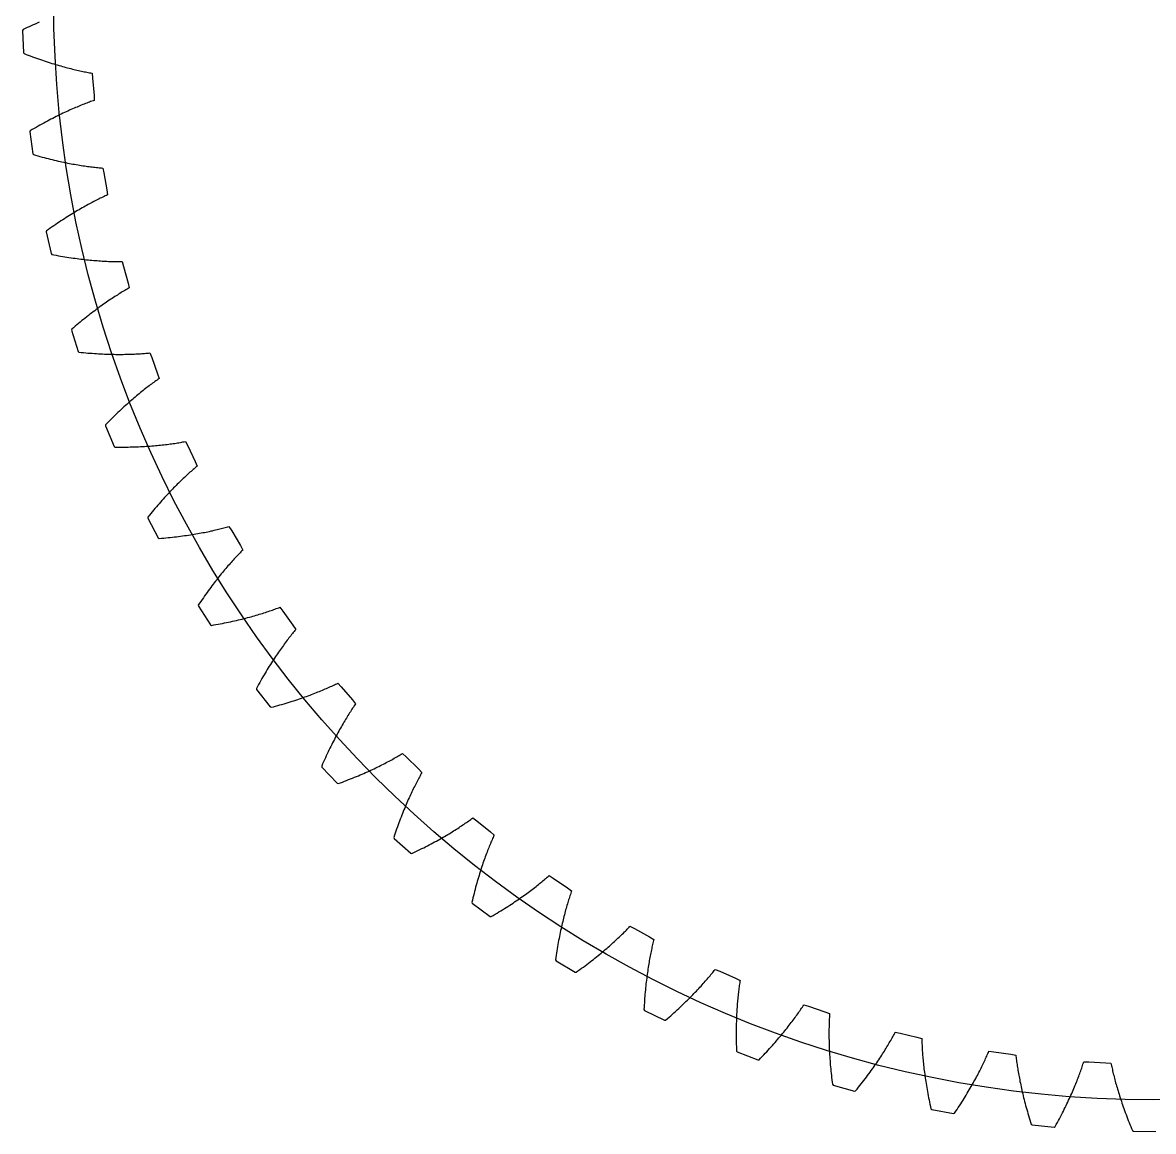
# Model space of a CAD drawing. Extents: x -44.7 to 39.9, y 129.5 to 214.2.
# Drawn here: x -44.72 to -2.41, y 129.5 to 170.99 of the extents above; entities that cross this region are included whole.
import ezdxf

# ---------------------------------------------------------------- set-up
doc = ezdxf.new("R2010")
doc.units = 0
doc.layers.get('0').update_dxf_attribs({"linetype": 'CONTINUOUS'})

msp = doc.modelspace()

# ---------------------------------------------------------------- linework, layer by layer
msp.add_lwpolyline([(-44.1, 170.998), (-44.172, 170.967), (-44.245, 170.935), (-44.318, 170.903), (-44.392, 170.869), (-44.467, 170.835), (-44.543, 170.801), (-44.619, 170.765), (-44.696, 170.729), (-44.715, 170.693), (-44.685, 169.861), (-44.663, 169.827), (-44.584, 169.797), (-44.505, 169.767), (-44.427, 169.738), (-44.35, 169.709), (-44.273, 169.682), (-44.198, 169.655), (-44.123, 169.628), (-44.049, 169.603), (-43.975, 169.578), (-43.903, 169.554), (-43.831, 169.53), (-43.76, 169.507), (-43.69, 169.485), (-43.621, 169.463), (-43.552, 169.442), (-43.485, 169.422), (-43.418, 169.402), (-43.352, 169.383), (-43.287, 169.364), (-43.222, 169.346), (-43.159, 169.328), (-43.096, 169.312), (-43.034, 169.295), (-42.973, 169.28), (-42.913, 169.264), (-42.854, 169.25), (-42.795, 169.235), (-42.738, 169.222), (-42.681, 169.209), (-42.625, 169.196), (-42.571, 169.184), (-42.516, 169.172), (-42.463, 169.161), (-42.411, 169.15), (-42.36, 169.14), (-42.309, 169.13), (-42.26, 169.12), (-42.211, 169.111), (-42.163, 169.103), (-42.116, 169.095), (-42.095, 168.909), (-42.042, 168.265), (-42.033, 168.079), (-42.078, 168.063), (-42.124, 168.047), (-42.17, 168.03), (-42.218, 168.012), (-42.266, 167.994), (-42.315, 167.976), (-42.365, 167.957), (-42.415, 167.937), (-42.467, 167.917), (-42.519, 167.896), (-42.572, 167.874), (-42.626, 167.852), (-42.68, 167.829), (-42.736, 167.806), (-42.792, 167.782), (-42.849, 167.757), (-42.906, 167.731), (-42.965, 167.705), (-43.024, 167.678), (-43.084, 167.651), (-43.144, 167.622), (-43.205, 167.594), (-43.268, 167.564), (-43.33, 167.533), (-43.394, 167.502), (-43.458, 167.47), (-43.523, 167.438), (-43.588, 167.404), (-43.655, 167.37), (-43.721, 167.335), (-43.789, 167.299), (-43.857, 167.263), (-43.926, 167.226), (-43.996, 167.188), (-44.066, 167.149), (-44.137, 167.109), (-44.208, 167.068), (-44.281, 167.027), (-44.353, 166.985), (-44.427, 166.942), (-44.443, 166.904), (-44.338, 166.079), (-44.313, 166.047), (-44.231, 166.023), (-44.15, 166.001), (-44.07, 165.979), (-43.99, 165.957), (-43.912, 165.937), (-43.834, 165.916), (-43.757, 165.897), (-43.681, 165.878), (-43.606, 165.86), (-43.532, 165.842), (-43.458, 165.825), (-43.385, 165.809), (-43.313, 165.793), (-43.242, 165.777), (-43.172, 165.762), (-43.103, 165.748), (-43.035, 165.734), (-42.967, 165.721), (-42.901, 165.709), (-42.835, 165.696), (-42.77, 165.685), (-42.706, 165.674), (-42.643, 165.663), (-42.581, 165.653), (-42.52, 165.643), (-42.459, 165.633), (-42.4, 165.625), (-42.341, 165.616), (-42.284, 165.608), (-42.227, 165.6), (-42.171, 165.593), (-42.116, 165.586), (-42.062, 165.58), (-42.009, 165.574), (-41.957, 165.568), (-41.906, 165.563), (-41.856, 165.558), (-41.807, 165.553), (-41.758, 165.549), (-41.711, 165.545), (-41.673, 165.362), (-41.563, 164.726), (-41.537, 164.541), (-41.58, 164.521), (-41.624, 164.501), (-41.669, 164.48), (-41.715, 164.458), (-41.761, 164.436), (-41.808, 164.413), (-41.856, 164.39), (-41.905, 164.366), (-41.954, 164.341), (-42.005, 164.315), (-42.055, 164.289), (-42.107, 164.262), (-42.159, 164.234), (-42.212, 164.206), (-42.266, 164.177), (-42.32, 164.147), (-42.375, 164.117), (-42.431, 164.085), (-42.488, 164.053), (-42.545, 164.02), (-42.603, 163.987), (-42.661, 163.953), (-42.72, 163.917), (-42.78, 163.882), (-42.84, 163.845), (-42.901, 163.807), (-42.963, 163.769), (-43.025, 163.73), (-43.088, 163.69), (-43.152, 163.649), (-43.216, 163.607), (-43.281, 163.565), (-43.346, 163.522), (-43.412, 163.477), (-43.478, 163.432), (-43.545, 163.386), (-43.613, 163.34), (-43.681, 163.292), (-43.75, 163.243), (-43.819, 163.194), (-43.832, 163.155), (-43.653, 162.342), (-43.625, 162.313), (-43.542, 162.297), (-43.459, 162.281), (-43.377, 162.267), (-43.296, 162.253), (-43.216, 162.239), (-43.137, 162.226), (-43.059, 162.213), (-42.981, 162.201), (-42.905, 162.19), (-42.829, 162.179), (-42.754, 162.169), (-42.68, 162.159), (-42.607, 162.149), (-42.535, 162.14), (-42.464, 162.132), (-42.394, 162.124), (-42.324, 162.116), (-42.256, 162.109), (-42.189, 162.103), (-42.122, 162.096), (-42.056, 162.091), (-41.992, 162.085), (-41.928, 162.08), (-41.865, 162.075), (-41.803, 162.071), (-41.742, 162.067), (-41.682, 162.064), (-41.623, 162.061), (-41.565, 162.058), (-41.508, 162.055), (-41.452, 162.053), (-41.396, 162.051), (-41.342, 162.05), (-41.289, 162.048), (-41.236, 162.047), (-41.185, 162.047), (-41.134, 162.046), (-41.085, 162.046), (-41.036, 162.046), (-40.989, 162.046), (-40.935, 161.867), (-40.768, 161.244), (-40.726, 161.062), (-40.767, 161.038), (-40.809, 161.014), (-40.852, 160.989), (-40.895, 160.964), (-40.94, 160.937), (-40.985, 160.91), (-41.03, 160.883), (-41.077, 160.854), (-41.124, 160.825), (-41.171, 160.795), (-41.219, 160.764), (-41.268, 160.733), (-41.318, 160.701), (-41.368, 160.668), (-41.419, 160.634), (-41.471, 160.599), (-41.523, 160.564), (-41.576, 160.528), (-41.629, 160.491), (-41.683, 160.453), (-41.737, 160.415), (-41.793, 160.375), (-41.848, 160.335), (-41.905, 160.294), (-41.961, 160.252), (-42.019, 160.209), (-42.077, 160.165), (-42.135, 160.121), (-42.195, 160.075), (-42.254, 160.029), (-42.314, 159.982), (-42.375, 159.933), (-42.436, 159.884), (-42.498, 159.835), (-42.56, 159.784), (-42.623, 159.732), (-42.686, 159.679), (-42.749, 159.626), (-42.813, 159.571), (-42.878, 159.515), (-42.887, 159.476), (-42.636, 158.682), (-42.606, 158.655), (-42.521, 158.647), (-42.438, 158.639), (-42.355, 158.632), (-42.273, 158.625), (-42.192, 158.619), (-42.112, 158.613), (-42.032, 158.607), (-41.954, 158.602), (-41.877, 158.598), (-41.801, 158.594), (-41.725, 158.59), (-41.651, 158.587), (-41.577, 158.584), (-41.505, 158.581), (-41.433, 158.579), (-41.362, 158.578), (-41.293, 158.576), (-41.224, 158.575), (-41.156, 158.575), (-41.089, 158.575), (-41.023, 158.575), (-40.959, 158.575), (-40.895, 158.576), (-40.832, 158.577), (-40.77, 158.578), (-40.708, 158.58), (-40.648, 158.582), (-40.589, 158.584), (-40.531, 158.586), (-40.474, 158.589), (-40.418, 158.592), (-40.363, 158.595), (-40.308, 158.598), (-40.255, 158.602), (-40.203, 158.605), (-40.152, 158.609), (-40.101, 158.613), (-40.052, 158.618), (-40.003, 158.622), (-39.956, 158.627), (-39.886, 158.453), (-39.664, 157.847), (-39.606, 157.669), (-39.645, 157.642), (-39.685, 157.614), (-39.725, 157.586), (-39.766, 157.556), (-39.808, 157.526), (-39.85, 157.495), (-39.893, 157.464), (-39.937, 157.431), (-39.981, 157.398), (-40.026, 157.364), (-40.071, 157.329), (-40.117, 157.293), (-40.163, 157.257), (-40.21, 157.219), (-40.258, 157.181), (-40.306, 157.142), (-40.355, 157.102), (-40.404, 157.061), (-40.454, 157.02), (-40.505, 156.977), (-40.555, 156.934), (-40.607, 156.89), (-40.659, 156.845), (-40.711, 156.799), (-40.764, 156.752), (-40.817, 156.704), (-40.871, 156.655), (-40.926, 156.606), (-40.98, 156.555), (-41.036, 156.504), (-41.091, 156.451), (-41.147, 156.398), (-41.204, 156.344), (-41.261, 156.288), (-41.318, 156.232), (-41.376, 156.175), (-41.434, 156.117), (-41.492, 156.058), (-41.551, 155.998), (-41.611, 155.936), (-41.616, 155.896), (-41.295, 155.128), (-41.263, 155.104), (-41.178, 155.103), (-41.094, 155.103), (-41.01, 155.103), (-40.928, 155.104), (-40.847, 155.105), (-40.767, 155.106), (-40.687, 155.108), (-40.609, 155.11), (-40.532, 155.112), (-40.455, 155.115), (-40.38, 155.118), (-40.305, 155.122), (-40.232, 155.125), (-40.159, 155.129), (-40.088, 155.134), (-40.017, 155.138), (-39.948, 155.143), (-39.879, 155.149), (-39.812, 155.154), (-39.745, 155.16), (-39.679, 155.166), (-39.615, 155.172), (-39.551, 155.179), (-39.489, 155.185), (-39.427, 155.192), (-39.366, 155.199), (-39.307, 155.206), (-39.248, 155.214), (-39.19, 155.221), (-39.133, 155.229), (-39.078, 155.237), (-39.023, 155.245), (-38.969, 155.253), (-38.917, 155.262), (-38.865, 155.27), (-38.814, 155.278), (-38.764, 155.287), (-38.716, 155.296), (-38.668, 155.304), (-38.621, 155.313), (-38.536, 155.147), (-38.261, 154.563), (-38.186, 154.391), (-38.223, 154.361), (-38.26, 154.329), (-38.298, 154.297), (-38.336, 154.264), (-38.375, 154.231), (-38.414, 154.196), (-38.454, 154.161), (-38.495, 154.124), (-38.536, 154.087), (-38.577, 154.049), (-38.619, 154.01), (-38.662, 153.971), (-38.705, 153.93), (-38.748, 153.889), (-38.792, 153.847), (-38.837, 153.803), (-38.882, 153.759), (-38.927, 153.714), (-38.973, 153.668), (-39.019, 153.621), (-39.066, 153.574), (-39.113, 153.525), (-39.161, 153.476), (-39.209, 153.425), (-39.258, 153.374), (-39.307, 153.321), (-39.356, 153.268), (-39.405, 153.213), (-39.455, 153.158), (-39.506, 153.102), (-39.557, 153.045), (-39.608, 152.987), (-39.659, 152.927), (-39.711, 152.867), (-39.763, 152.806), (-39.815, 152.744), (-39.868, 152.681), (-39.921, 152.617), (-39.974, 152.552), (-40.028, 152.486), (-40.03, 152.445), (-39.641, 151.709), (-39.607, 151.688), (-39.522, 151.695), (-39.438, 151.702), (-39.355, 151.71), (-39.273, 151.717), (-39.193, 151.726), (-39.113, 151.734), (-39.034, 151.743), (-38.956, 151.752), (-38.879, 151.761), (-38.803, 151.771), (-38.728, 151.781), (-38.655, 151.791), (-38.582, 151.801), (-38.51, 151.812), (-38.439, 151.822), (-38.369, 151.833), (-38.3, 151.845), (-38.233, 151.856), (-38.166, 151.867), (-38.1, 151.879), (-38.035, 151.891), (-37.971, 151.903), (-37.909, 151.915), (-37.847, 151.927), (-37.786, 151.94), (-37.726, 151.952), (-37.667, 151.965), (-37.61, 151.977), (-37.553, 151.99), (-37.497, 152.003), (-37.442, 152.016), (-37.389, 152.029), (-37.336, 152.042), (-37.284, 152.055), (-37.233, 152.068), (-37.184, 152.081), (-37.135, 152.094), (-37.087, 152.107), (-37.04, 152.12), (-36.994, 152.133), (-36.894, 151.974), (-36.568, 151.418), (-36.479, 151.253), (-36.512, 151.22), (-36.546, 151.185), (-36.581, 151.15), (-36.616, 151.114), (-36.652, 151.076), (-36.688, 151.039), (-36.725, 151), (-36.762, 150.96), (-36.799, 150.919), (-36.837, 150.878), (-36.876, 150.835), (-36.914, 150.792), (-36.954, 150.748), (-36.993, 150.703), (-37.033, 150.656), (-37.074, 150.609), (-37.115, 150.562), (-37.156, 150.513), (-37.198, 150.463), (-37.24, 150.412), (-37.282, 150.36), (-37.324, 150.308), (-37.368, 150.254), (-37.411, 150.199), (-37.455, 150.144), (-37.498, 150.087), (-37.543, 150.03), (-37.587, 149.971), (-37.632, 149.912), (-37.677, 149.851), (-37.723, 149.79), (-37.768, 149.727), (-37.814, 149.663), (-37.86, 149.599), (-37.907, 149.533), (-37.953, 149.467), (-38, 149.399), (-38.047, 149.331), (-38.095, 149.261), (-38.142, 149.19), (-38.14, 149.15), (-37.687, 148.452), (-37.651, 148.434), (-37.567, 148.448), (-37.484, 148.463), (-37.403, 148.478), (-37.322, 148.493), (-37.242, 148.508), (-37.163, 148.524), (-37.085, 148.54), (-37.009, 148.556), (-36.933, 148.572), (-36.858, 148.588), (-36.785, 148.605), (-36.712, 148.621), (-36.64, 148.638), (-36.57, 148.655), (-36.5, 148.672), (-36.432, 148.689), (-36.364, 148.707), (-36.298, 148.724), (-36.232, 148.742), (-36.168, 148.759), (-36.104, 148.777), (-36.042, 148.794), (-35.98, 148.812), (-35.92, 148.83), (-35.86, 148.848), (-35.802, 148.865), (-35.744, 148.883), (-35.688, 148.901), (-35.633, 148.919), (-35.578, 148.936), (-35.525, 148.954), (-35.472, 148.972), (-35.421, 148.99), (-35.371, 149.007), (-35.321, 149.025), (-35.273, 149.042), (-35.225, 149.059), (-35.179, 149.077), (-35.134, 149.094), (-35.089, 149.111), (-34.975, 148.962), (-34.6, 148.437), (-34.497, 148.281), (-34.527, 148.245), (-34.558, 148.207), (-34.589, 148.169), (-34.621, 148.13), (-34.653, 148.09), (-34.686, 148.048), (-34.719, 148.006), (-34.752, 147.964), (-34.786, 147.92), (-34.82, 147.875), (-34.855, 147.829), (-34.889, 147.783), (-34.924, 147.735), (-34.96, 147.686), (-34.996, 147.637), (-35.032, 147.587), (-35.068, 147.535), (-35.105, 147.483), (-35.142, 147.429), (-35.179, 147.375), (-35.217, 147.32), (-35.254, 147.263), (-35.292, 147.206), (-35.331, 147.148), (-35.369, 147.089), (-35.408, 147.028), (-35.447, 146.967), (-35.486, 146.905), (-35.525, 146.841), (-35.565, 146.777), (-35.604, 146.712), (-35.644, 146.645), (-35.684, 146.578), (-35.725, 146.51), (-35.765, 146.44), (-35.805, 146.37), (-35.846, 146.298), (-35.887, 146.226), (-35.927, 146.152), (-35.968, 146.077), (-35.963, 146.037), (-35.449, 145.382), (-35.412, 145.368), (-35.329, 145.39), (-35.248, 145.412), (-35.168, 145.434), (-35.089, 145.456), (-35.011, 145.479), (-34.934, 145.501), (-34.858, 145.524), (-34.783, 145.547), (-34.709, 145.57), (-34.636, 145.593), (-34.564, 145.616), (-34.493, 145.639), (-34.423, 145.662), (-34.355, 145.685), (-34.287, 145.709), (-34.22, 145.732), (-34.154, 145.755), (-34.09, 145.778), (-34.026, 145.802), (-33.963, 145.825), (-33.902, 145.848), (-33.841, 145.871), (-33.781, 145.894), (-33.723, 145.918), (-33.665, 145.941), (-33.609, 145.963), (-33.553, 145.986), (-33.498, 146.009), (-33.445, 146.032), (-33.392, 146.054), (-33.341, 146.077), (-33.29, 146.099), (-33.24, 146.121), (-33.192, 146.143), (-33.144, 146.165), (-33.097, 146.187), (-33.052, 146.208), (-33.007, 146.23), (-32.963, 146.251), (-32.921, 146.272), (-32.794, 146.134), (-32.373, 145.644), (-32.256, 145.499), (-32.283, 145.46), (-32.311, 145.419), (-32.339, 145.378), (-32.367, 145.337), (-32.395, 145.294), (-32.424, 145.25), (-32.453, 145.205), (-32.482, 145.159), (-32.512, 145.113), (-32.542, 145.065), (-32.572, 145.016), (-32.603, 144.967), (-32.633, 144.916), (-32.664, 144.865), (-32.695, 144.812), (-32.727, 144.759), (-32.758, 144.704), (-32.79, 144.649), (-32.822, 144.592), (-32.855, 144.535), (-32.887, 144.477), (-32.92, 144.417), (-32.952, 144.357), (-32.985, 144.295), (-33.018, 144.233), (-33.051, 144.169), (-33.085, 144.105), (-33.118, 144.039), (-33.152, 143.972), (-33.185, 143.905), (-33.219, 143.836), (-33.253, 143.767), (-33.286, 143.696), (-33.32, 143.624), (-33.354, 143.551), (-33.388, 143.477), (-33.422, 143.403), (-33.456, 143.327), (-33.49, 143.25), (-33.524, 143.172), (-33.515, 143.132), (-32.945, 142.526), (-32.906, 142.515), (-32.826, 142.544), (-32.748, 142.573), (-32.67, 142.603), (-32.593, 142.632), (-32.517, 142.661), (-32.442, 142.691), (-32.369, 142.72), (-32.296, 142.75), (-32.224, 142.779), (-32.154, 142.809), (-32.084, 142.838), (-32.016, 142.867), (-31.948, 142.897), (-31.882, 142.926), (-31.817, 142.955), (-31.752, 142.984), (-31.689, 143.013), (-31.626, 143.042), (-31.565, 143.071), (-31.505, 143.1), (-31.445, 143.129), (-31.387, 143.157), (-31.33, 143.186), (-31.273, 143.214), (-31.218, 143.242), (-31.164, 143.27), (-31.111, 143.298), (-31.058, 143.325), (-31.007, 143.353), (-30.957, 143.38), (-30.907, 143.407), (-30.859, 143.433), (-30.811, 143.46), (-30.765, 143.486), (-30.719, 143.512), (-30.675, 143.538), (-30.631, 143.564), (-30.589, 143.589), (-30.547, 143.614), (-30.506, 143.639), (-30.368, 143.513), (-29.905, 143.063), (-29.775, 142.928), (-29.799, 142.887), (-29.823, 142.844), (-29.847, 142.801), (-29.871, 142.757), (-29.895, 142.712), (-29.92, 142.665), (-29.945, 142.618), (-29.97, 142.57), (-29.995, 142.521), (-30.021, 142.471), (-30.047, 142.42), (-30.073, 142.367), (-30.099, 142.314), (-30.125, 142.26), (-30.151, 142.205), (-30.178, 142.149), (-30.204, 142.092), (-30.231, 142.034), (-30.258, 141.975), (-30.285, 141.915), (-30.312, 141.854), (-30.339, 141.791), (-30.366, 141.728), (-30.393, 141.664), (-30.421, 141.599), (-30.448, 141.533), (-30.475, 141.465), (-30.503, 141.397), (-30.53, 141.328), (-30.558, 141.257), (-30.585, 141.186), (-30.612, 141.114), (-30.64, 141.04), (-30.667, 140.966), (-30.694, 140.89), (-30.722, 140.814), (-30.749, 140.736), (-30.776, 140.657), (-30.803, 140.578), (-30.83, 140.497), (-30.817, 140.458), (-30.195, 139.906), (-30.155, 139.898), (-30.078, 139.934), (-30.002, 139.97), (-29.928, 140.007), (-29.854, 140.043), (-29.781, 140.079), (-29.709, 140.115), (-29.638, 140.151), (-29.569, 140.187), (-29.5, 140.222), (-29.432, 140.258), (-29.366, 140.294), (-29.3, 140.329), (-29.236, 140.364), (-29.172, 140.399), (-29.109, 140.434), (-29.048, 140.469), (-28.987, 140.504), (-28.928, 140.538), (-28.869, 140.572), (-28.812, 140.607), (-28.755, 140.64), (-28.7, 140.674), (-28.645, 140.707), (-28.592, 140.741), (-28.539, 140.774), (-28.488, 140.806), (-28.437, 140.839), (-28.387, 140.871), (-28.339, 140.903), (-28.291, 140.934), (-28.244, 140.966), (-28.198, 140.997), (-28.154, 141.027), (-28.11, 141.058), (-28.067, 141.088), (-28.025, 141.117), (-27.984, 141.147), (-27.943, 141.176), (-27.904, 141.204), (-27.866, 141.232), (-27.717, 141.119), (-27.215, 140.713), (-27.074, 140.59), (-27.094, 140.547), (-27.114, 140.503), (-27.134, 140.457), (-27.154, 140.411), (-27.174, 140.364), (-27.195, 140.316), (-27.215, 140.266), (-27.236, 140.216), (-27.257, 140.165), (-27.278, 140.113), (-27.299, 140.06), (-27.32, 140.005), (-27.341, 139.95), (-27.362, 139.894), (-27.384, 139.837), (-27.405, 139.778), (-27.426, 139.719), (-27.448, 139.659), (-27.469, 139.598), (-27.491, 139.535), (-27.512, 139.472), (-27.534, 139.408), (-27.555, 139.342), (-27.576, 139.276), (-27.598, 139.209), (-27.619, 139.14), (-27.64, 139.071), (-27.661, 139), (-27.683, 138.929), (-27.703, 138.856), (-27.724, 138.783), (-27.745, 138.708), (-27.766, 138.633), (-27.786, 138.556), (-27.807, 138.478), (-27.827, 138.4), (-27.847, 138.32), (-27.867, 138.239), (-27.887, 138.157), (-27.906, 138.074), (-27.89, 138.037), (-27.221, 137.543), (-27.181, 137.538), (-27.107, 137.581), (-27.035, 137.624), (-26.964, 137.667), (-26.893, 137.71), (-26.824, 137.752), (-26.756, 137.794), (-26.689, 137.836), (-26.622, 137.878), (-26.557, 137.92), (-26.493, 137.962), (-26.43, 138.003), (-26.368, 138.044), (-26.307, 138.085), (-26.246, 138.126), (-26.187, 138.166), (-26.129, 138.206), (-26.072, 138.246), (-26.016, 138.286), (-25.961, 138.325), (-25.906, 138.364), (-25.853, 138.403), (-25.801, 138.442), (-25.75, 138.48), (-25.699, 138.518), (-25.65, 138.555), (-25.601, 138.592), (-25.554, 138.629), (-25.507, 138.666), (-25.462, 138.702), (-25.417, 138.738), (-25.373, 138.773), (-25.33, 138.808), (-25.288, 138.842), (-25.247, 138.877), (-25.207, 138.91), (-25.168, 138.944), (-25.13, 138.977), (-25.092, 139.009), (-25.056, 139.041), (-25.02, 139.073), (-24.862, 138.973), (-24.326, 138.614), (-24.174, 138.504), (-24.19, 138.459), (-24.206, 138.413), (-24.221, 138.366), (-24.237, 138.318), (-24.253, 138.27), (-24.27, 138.22), (-24.286, 138.169), (-24.302, 138.117), (-24.318, 138.064), (-24.334, 138.01), (-24.35, 137.955), (-24.366, 137.899), (-24.383, 137.843), (-24.399, 137.785), (-24.415, 137.726), (-24.431, 137.666), (-24.447, 137.605), (-24.463, 137.543), (-24.479, 137.48), (-24.495, 137.416), (-24.51, 137.351), (-24.526, 137.285), (-24.541, 137.218), (-24.557, 137.15), (-24.572, 137.081), (-24.587, 137.011), (-24.602, 136.94), (-24.617, 136.868), (-24.631, 136.795), (-24.646, 136.721), (-24.66, 136.645), (-24.674, 136.569), (-24.688, 136.492), (-24.701, 136.414), (-24.714, 136.335), (-24.728, 136.255), (-24.74, 136.173), (-24.753, 136.091), (-24.765, 136.008), (-24.777, 135.924), (-24.758, 135.888), (-24.047, 135.455), (-24.007, 135.455), (-23.938, 135.504), (-23.869, 135.553), (-23.802, 135.602), (-23.736, 135.651), (-23.671, 135.7), (-23.607, 135.748), (-23.543, 135.796), (-23.481, 135.844), (-23.42, 135.891), (-23.36, 135.938), (-23.301, 135.985), (-23.242, 136.032), (-23.185, 136.078), (-23.129, 136.124), (-23.074, 136.169), (-23.019, 136.215), (-22.966, 136.259), (-22.914, 136.304), (-22.862, 136.348), (-22.812, 136.392), (-22.762, 136.435), (-22.713, 136.478), (-22.666, 136.521), (-22.619, 136.563), (-22.573, 136.605), (-22.528, 136.646), (-22.484, 136.687), (-22.441, 136.728), (-22.399, 136.768), (-22.358, 136.807), (-22.317, 136.847), (-22.278, 136.885), (-22.239, 136.923), (-22.201, 136.961), (-22.164, 136.998), (-22.128, 137.035), (-22.093, 137.071), (-22.059, 137.107), (-22.025, 137.142), (-21.992, 137.177), (-21.825, 137.092), (-21.26, 136.782), (-21.099, 136.686), (-21.11, 136.64), (-21.122, 136.593), (-21.134, 136.545), (-21.145, 136.496), (-21.157, 136.446), (-21.168, 136.394), (-21.18, 136.342), (-21.191, 136.289), (-21.203, 136.235), (-21.214, 136.18), (-21.225, 136.124), (-21.236, 136.067), (-21.247, 136.009), (-21.258, 135.949), (-21.269, 135.889), (-21.279, 135.828), (-21.29, 135.766), (-21.3, 135.703), (-21.31, 135.639), (-21.32, 135.574), (-21.33, 135.508), (-21.34, 135.441), (-21.349, 135.372), (-21.358, 135.303), (-21.367, 135.233), (-21.376, 135.162), (-21.385, 135.09), (-21.393, 135.017), (-21.401, 134.943), (-21.408, 134.868), (-21.416, 134.792), (-21.423, 134.714), (-21.43, 134.636), (-21.436, 134.557), (-21.443, 134.477), (-21.448, 134.396), (-21.454, 134.314), (-21.459, 134.231), (-21.464, 134.147), (-21.468, 134.062), (-21.446, 134.028), (-20.699, 133.661), (-20.659, 133.664), (-20.594, 133.72), (-20.531, 133.775), (-20.468, 133.83), (-20.407, 133.884), (-20.346, 133.938), (-20.286, 133.992), (-20.228, 134.045), (-20.17, 134.099), (-20.113, 134.151), (-20.058, 134.204), (-20.003, 134.256), (-19.949, 134.307), (-19.896, 134.358), (-19.844, 134.409), (-19.793, 134.459), (-19.743, 134.509), (-19.694, 134.559), (-19.646, 134.608), (-19.599, 134.657), (-19.552, 134.705), (-19.507, 134.752), (-19.462, 134.8), (-19.419, 134.846), (-19.376, 134.892), (-19.334, 134.938), (-19.293, 134.983), (-19.253, 135.028), (-19.213, 135.072), (-19.175, 135.116), (-19.137, 135.159), (-19.101, 135.202), (-19.065, 135.244), (-19.03, 135.285), (-18.995, 135.326), (-18.962, 135.367), (-18.929, 135.406), (-18.898, 135.446), (-18.867, 135.484), (-18.836, 135.522), (-18.807, 135.56), (-18.633, 135.49), (-18.042, 135.232), (-17.873, 135.151), (-17.88, 135.104), (-17.888, 135.056), (-17.895, 135.007), (-17.902, 134.957), (-17.909, 134.906), (-17.916, 134.854), (-17.923, 134.802), (-17.929, 134.748), (-17.936, 134.693), (-17.942, 134.637), (-17.948, 134.58), (-17.954, 134.522), (-17.96, 134.463), (-17.965, 134.403), (-17.971, 134.342), (-17.976, 134.281), (-17.981, 134.218), (-17.985, 134.154), (-17.99, 134.089), (-17.994, 134.024), (-17.998, 133.957), (-18.001, 133.889), (-18.004, 133.82), (-18.007, 133.751), (-18.01, 133.68), (-18.012, 133.608), (-18.014, 133.536), (-18.016, 133.462), (-18.017, 133.388), (-18.018, 133.312), (-18.019, 133.236), (-18.019, 133.158), (-18.019, 133.08), (-18.018, 133.001), (-18.017, 132.92), (-18.016, 132.839), (-18.014, 132.757), (-18.012, 132.674), (-18.009, 132.59), (-18.006, 132.505), (-17.981, 132.473), (-17.204, 132.174), (-17.164, 132.181), (-17.105, 132.242), (-17.046, 132.303), (-16.989, 132.363), (-16.932, 132.422), (-16.877, 132.482), (-16.822, 132.541), (-16.769, 132.599), (-16.716, 132.657), (-16.664, 132.715), (-16.614, 132.772), (-16.564, 132.829), (-16.515, 132.885), (-16.467, 132.941), (-16.419, 132.996), (-16.373, 133.051), (-16.328, 133.105), (-16.283, 133.158), (-16.24, 133.212), (-16.197, 133.264), (-16.155, 133.316), (-16.114, 133.368), (-16.074, 133.419), (-16.035, 133.469), (-15.996, 133.519), (-15.959, 133.569), (-15.922, 133.617), (-15.886, 133.665), (-15.851, 133.713), (-15.816, 133.76), (-15.783, 133.806), (-15.75, 133.852), (-15.718, 133.897), (-15.687, 133.942), (-15.656, 133.985), (-15.626, 134.029), (-15.598, 134.071), (-15.569, 134.113), (-15.542, 134.154), (-15.515, 134.195), (-15.489, 134.235), (-15.31, 134.181), (-14.698, 133.977), (-14.522, 133.912), (-14.526, 133.864), (-14.529, 133.816), (-14.531, 133.766), (-14.534, 133.716), (-14.537, 133.665), (-14.539, 133.612), (-14.541, 133.559), (-14.543, 133.505), (-14.544, 133.449), (-14.545, 133.393), (-14.546, 133.336), (-14.547, 133.278), (-14.547, 133.219), (-14.548, 133.158), (-14.547, 133.097), (-14.547, 133.035), (-14.546, 132.972), (-14.545, 132.908), (-14.544, 132.844), (-14.542, 132.778), (-14.54, 132.711), (-14.537, 132.643), (-14.534, 132.574), (-14.531, 132.505), (-14.527, 132.434), (-14.523, 132.363), (-14.519, 132.29), (-14.514, 132.217), (-14.508, 132.142), (-14.502, 132.067), (-14.496, 131.991), (-14.489, 131.914), (-14.482, 131.836), (-14.474, 131.757), (-14.466, 131.677), (-14.458, 131.596), (-14.448, 131.514), (-14.439, 131.432), (-14.428, 131.348), (-14.418, 131.264), (-14.39, 131.235), (-13.589, 131.007), (-13.55, 131.017), (-13.496, 131.083), (-13.444, 131.149), (-13.392, 131.214), (-13.341, 131.278), (-13.291, 131.342), (-13.242, 131.406), (-13.194, 131.469), (-13.147, 131.532), (-13.1, 131.594), (-13.055, 131.655), (-13.01, 131.716), (-12.967, 131.776), (-12.924, 131.836), (-12.882, 131.895), (-12.84, 131.954), (-12.8, 132.012), (-12.761, 132.069), (-12.722, 132.126), (-12.684, 132.183), (-12.647, 132.238), (-12.611, 132.293), (-12.575, 132.348), (-12.541, 132.401), (-12.507, 132.455), (-12.474, 132.507), (-12.442, 132.559), (-12.41, 132.61), (-12.379, 132.66), (-12.349, 132.71), (-12.32, 132.759), (-12.291, 132.808), (-12.264, 132.856), (-12.236, 132.903), (-12.21, 132.949), (-12.184, 132.995), (-12.159, 133.04), (-12.135, 133.084), (-12.111, 133.128), (-12.088, 133.17), (-12.066, 133.213), (-11.883, 133.175), (-11.255, 133.027), (-11.074, 132.978), (-11.073, 132.93), (-11.072, 132.882), (-11.07, 132.832), (-11.068, 132.782), (-11.066, 132.73), (-11.064, 132.678), (-11.061, 132.624), (-11.058, 132.57), (-11.054, 132.515), (-11.051, 132.459), (-11.046, 132.402), (-11.042, 132.344), (-11.037, 132.285), (-11.032, 132.225), (-11.026, 132.164), (-11.02, 132.102), (-11.014, 132.04), (-11.007, 131.976), (-11, 131.912), (-10.992, 131.846), (-10.984, 131.78), (-10.975, 131.713), (-10.966, 131.645), (-10.957, 131.575), (-10.947, 131.505), (-10.936, 131.435), (-10.925, 131.363), (-10.914, 131.29), (-10.902, 131.217), (-10.889, 131.142), (-10.876, 131.067), (-10.862, 130.991), (-10.848, 130.914), (-10.833, 130.836), (-10.818, 130.757), (-10.802, 130.677), (-10.786, 130.597), (-10.769, 130.515), (-10.751, 130.433), (-10.733, 130.35), (-10.702, 130.323), (-9.884, 130.168), (-9.846, 130.181), (-9.799, 130.252), (-9.752, 130.322), (-9.707, 130.392), (-9.662, 130.461), (-9.618, 130.529), (-9.575, 130.597), (-9.532, 130.664), (-9.491, 130.73), (-9.45, 130.796), (-9.41, 130.861), (-9.371, 130.926), (-9.333, 130.99), (-9.296, 131.054), (-9.259, 131.116), (-9.224, 131.178), (-9.189, 131.24), (-9.154, 131.301), (-9.121, 131.361), (-9.088, 131.42), (-9.057, 131.479), (-9.025, 131.537), (-8.995, 131.594), (-8.965, 131.651), (-8.936, 131.707), (-8.908, 131.762), (-8.881, 131.817), (-8.854, 131.87), (-8.828, 131.923), (-8.802, 131.976), (-8.777, 132.027), (-8.753, 132.078), (-8.73, 132.128), (-8.707, 132.178), (-8.685, 132.226), (-8.664, 132.274), (-8.643, 132.321), (-8.622, 132.367), (-8.603, 132.413), (-8.584, 132.457), (-8.565, 132.501), (-8.379, 132.481), (-7.741, 132.389), (-7.556, 132.356), (-7.551, 132.309), (-7.545, 132.261), (-7.539, 132.212), (-7.533, 132.162), (-7.526, 132.111), (-7.519, 132.059), (-7.511, 132.006), (-7.503, 131.952), (-7.495, 131.897), (-7.486, 131.842), (-7.477, 131.785), (-7.467, 131.728), (-7.457, 131.67), (-7.447, 131.61), (-7.436, 131.55), (-7.424, 131.489), (-7.412, 131.428), (-7.4, 131.365), (-7.386, 131.301), (-7.373, 131.237), (-7.359, 131.172), (-7.344, 131.105), (-7.329, 131.038), (-7.313, 130.97), (-7.297, 130.901), (-7.28, 130.832), (-7.263, 130.761), (-7.245, 130.69), (-7.226, 130.618), (-7.207, 130.545), (-7.188, 130.471), (-7.167, 130.396), (-7.146, 130.321), (-7.124, 130.244), (-7.102, 130.167), (-7.079, 130.089), (-7.055, 130.011), (-7.031, 129.931), (-7.006, 129.851), (-6.98, 129.77), (-6.948, 129.746), (-6.119, 129.664), (-6.083, 129.681), (-6.042, 129.756), (-6.002, 129.83), (-5.962, 129.903), (-5.924, 129.976), (-5.886, 130.048), (-5.849, 130.119), (-5.813, 130.19), (-5.778, 130.26), (-5.743, 130.329), (-5.709, 130.398), (-5.676, 130.466), (-5.644, 130.533), (-5.613, 130.599), (-5.582, 130.665), (-5.552, 130.73), (-5.523, 130.794), (-5.494, 130.858), (-5.466, 130.921), (-5.439, 130.983), (-5.412, 131.044), (-5.387, 131.105), (-5.361, 131.165), (-5.337, 131.224), (-5.313, 131.282), (-5.29, 131.34), (-5.267, 131.397), (-5.245, 131.453), (-5.224, 131.508), (-5.204, 131.562), (-5.184, 131.616), (-5.164, 131.668), (-5.145, 131.72), (-5.127, 131.772), (-5.109, 131.822), (-5.092, 131.872), (-5.076, 131.92), (-5.06, 131.968), (-5.044, 132.015), (-5.029, 132.061), (-5.015, 132.107), (-4.828, 132.103), (-4.183, 132.069), (-3.997, 132.053), (-3.987, 132.006), (-3.977, 131.959), (-3.967, 131.91), (-3.956, 131.861), (-3.945, 131.811), (-3.933, 131.76), (-3.921, 131.708), (-3.908, 131.655), (-3.895, 131.601), (-3.881, 131.547), (-3.867, 131.491), (-3.852, 131.435), (-3.837, 131.378), (-3.821, 131.32), (-3.804, 131.261), (-3.787, 131.201), (-3.77, 131.141), (-3.752, 131.079), (-3.733, 131.017), (-3.714, 130.954), (-3.694, 130.89), (-3.674, 130.826), (-3.652, 130.76), (-3.631, 130.694), (-3.608, 130.627), (-3.585, 130.559), (-3.562, 130.491), (-3.537, 130.421), (-3.512, 130.351), (-3.487, 130.28), (-3.46, 130.208), (-3.433, 130.136), (-3.406, 130.062), (-3.377, 129.988), (-3.348, 129.913), (-3.318, 129.838), (-3.288, 129.761), (-3.256, 129.684), (-3.224, 129.607), (-3.191, 129.528), (-3.157, 129.507), (-2.324, 129.5)])
at = {"linetype": 'Continuous'}
msp.add_circle((-2.397, 171.834), 41.158, dxfattribs=at)

doc.saveas('drawing.dxf')
